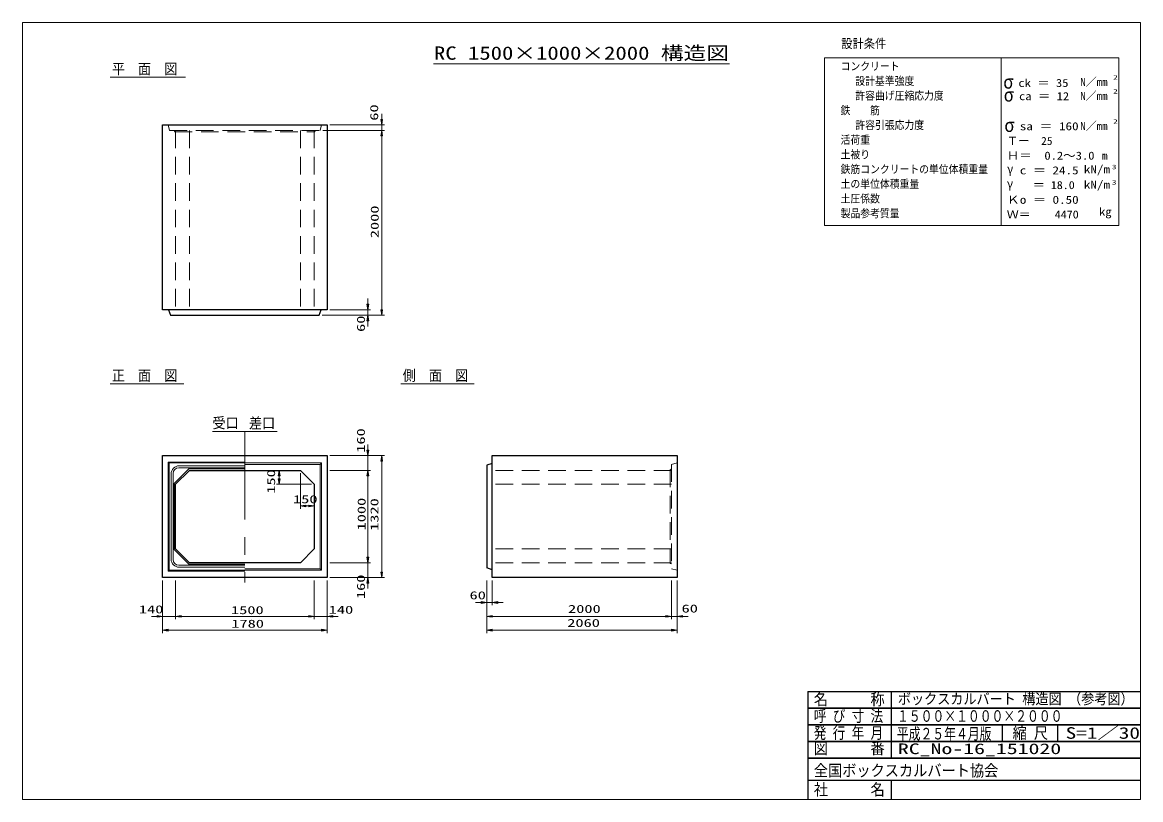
# Model space of a CAD drawing. Units: millimetres on the paper. Extents: x 8 to 412, y 8 to 289.
import ezdxf
from ezdxf.enums import TextEntityAlignment as Align

# ---------------------------------------------------------------- set-up
doc = ezdxf.new("R2010")
doc.units = ezdxf.units.MM
for name, pattern in [('USER1', [9.525, 6.35, -3.175]), ('USER2', [50.8, 31.75, -6.35, 6.35, -6.35]), ('USER3', [1083.763332, 361.244444, -0.01, 361.244444, -0.01, 361.244444, -0.01])]:
    doc.linetypes.add(name, pattern=pattern)
for name, color, linetype, lineweight in [('0_4', 3, 'Continuous', 25), ('BOX', 40, 'Continuous', 13), ('SUNPO', 1, 'USER3', 13), ('TEXT', 2, 'Continuous', 13)]:
    doc.layers.add(name, color=color, linetype=linetype, lineweight=lineweight)
doc.styles.add('ＭＳ ゴシック', font='')
doc.styles.get('ＭＳ ゴシック').set_extended_font_data('MS Gothic')

msp = doc.modelspace()

# ---------------------------------------------------------------- hatches: boundary and pattern name
at = {"layer": 'SUNPO'}
for points in [[(137.596, 253.685), (138.263, 253.685), (137.929, 251.685)], [(137.596, 247.685), (138.263, 247.685), (137.929, 249.685)], [(137.596, 247.685), (138.263, 247.685), (137.929, 249.685)], [(132.596, 187.018), (133.263, 187.018), (132.929, 185.018)], [(132.596, 181.018), (133.263, 181.018), (132.929, 183.018)], [(137.596, 185.018), (138.263, 185.018), (137.929, 183.018)], [(132.596, 134.426), (133.263, 134.426), (132.929, 132.426)], [(137.596, 130.426), (138.263, 130.426), (137.929, 132.426)], [(100.631, 125.093), (101.298, 125.093), (100.964, 127.093)], [(132.596, 125.093), (133.263, 125.093), (132.929, 127.093)], [(132.596, 125.093), (133.263, 125.093), (132.929, 127.093)], [(100.631, 124.093), (101.298, 124.093), (100.964, 122.093)], [(110.596, 114.587), (110.596, 113.921), (108.596, 114.254)], [(111.596, 114.587), (111.596, 113.921), (113.596, 114.254)], [(132.596, 95.76), (133.263, 95.76), (132.929, 93.76)], [(132.596, 95.76), (133.263, 95.76), (132.929, 93.76)], [(137.596, 90.426), (138.263, 90.426), (137.929, 88.426)], [(132.596, 86.426), (133.263, 86.426), (132.929, 88.426)], [(173.796, 79.76), (173.796, 79.093), (175.796, 79.426)], [(179.796, 79.76), (179.796, 79.093), (177.796, 79.426)], [(56.929, 74.76), (56.929, 74.093), (58.929, 74.426)], [(65.596, 74.76), (65.596, 74.093), (63.596, 74.426)], [(65.596, 74.76), (65.596, 74.093), (63.596, 74.426)], [(111.596, 74.76), (111.596, 74.093), (113.596, 74.426)], [(111.596, 74.76), (111.596, 74.093), (113.596, 74.426)], [(120.263, 74.76), (120.263, 74.093), (118.263, 74.426)], [(177.796, 74.76), (177.796, 74.093), (175.796, 74.426)], [(240.463, 74.76), (240.463, 74.093), (242.463, 74.426)], [(240.463, 74.76), (240.463, 74.093), (242.463, 74.426)], [(246.463, 74.76), (246.463, 74.093), (244.463, 74.426)], [(60.929, 69.76), (60.929, 69.093), (58.929, 69.426)], [(116.263, 69.76), (116.263, 69.093), (118.263, 69.426)], [(177.796, 69.76), (177.796, 69.093), (175.796, 69.426)], [(242.463, 69.76), (242.463, 69.093), (244.463, 69.426)]]:
    msp.add_hatch(color=256, dxfattribs=at).paths.add_polyline_path(points)

# ---------------------------------------------------------------- linework, layer by layer
at = {"layer": '0_4', "color": 6, "lineweight": 13}
for p, q in [((411.667, 288.667), (8.333, 288.667)), ((8.333, 288.667), (8.333, 8.333)), ((411.667, 8.333), (411.667, 288.667)), ((297.686, 275.922), (361.347, 275.922)), ((297.686, 215.439), (297.686, 275.922)), ((361.347, 215.439), (361.347, 275.922)), ((361.347, 275.922), (361.347, 215.439)), ((361.347, 275.922), (403.787, 275.922)), ((403.787, 275.922), (403.787, 215.439)), ((361.347, 215.439), (297.686, 215.439)), ((403.787, 215.439), (361.347, 215.439)), ((8.333, 8.333), (411.667, 8.333))]:
    msp.add_line(p, q, dxfattribs=at)
at = {"layer": '0_4'}
for p, q in [((291.667, 47.333), (411.667, 47.333)), ((291.667, 47.333), (291.667, 8.333)), ((321.667, 47.333), (321.667, 23.333)), ((291.667, 41.333), (411.667, 41.333)), ((411.667, 41.333), (291.667, 41.333)), ((291.667, 35.333), (411.667, 35.333)), ((411.667, 35.333), (291.667, 35.333)), ((361.667, 35.333), (361.667, 29.333)), ((381.667, 35.333), (381.667, 29.333)), ((291.667, 29.333), (411.667, 29.333)), ((411.667, 29.333), (291.667, 29.333)), ((291.667, 23.333), (411.667, 23.333)), ((411.667, 23.333), (291.667, 23.333)), ((291.667, 15.333), (411.667, 15.333)), ((321.667, 15.333), (321.667, 8.333))]:
    msp.add_line(p, q, dxfattribs=at)
at = {"layer": 'BOX', "color": 6, "lineweight": 25}
for p, q in [((58.929, 185.018), (58.929, 251.685)), ((58.929, 251.685), (118.263, 251.685)), ((118.263, 251.685), (118.263, 185.018)), ((118.263, 185.018), (58.929, 185.018)), ((61.096, 185.018), (61.763, 183.018)), ((61.763, 183.018), (115.429, 183.018)), ((115.429, 183.018), (116.096, 185.018)), ((58.929, 88.426), (58.929, 132.426)), ((58.929, 132.426), (118.263, 132.426)), ((118.263, 132.426), (118.263, 88.426)), ((177.796, 129.593), (175.796, 128.926)), ((177.796, 88.426), (177.796, 132.426)), ((177.796, 132.426), (244.463, 132.426)), ((244.463, 132.426), (244.463, 88.426)), ((63.596, 122.093), (68.596, 127.093)), ((68.596, 127.093), (108.596, 127.093)), ((108.596, 127.093), (113.596, 122.093)), ((175.796, 128.926), (175.796, 91.926)), ((63.596, 98.76), (63.596, 122.093)), ((113.596, 122.093), (113.596, 98.76)), ((68.596, 93.76), (63.596, 98.76)), ((113.596, 98.76), (108.596, 93.76)), ((108.596, 93.76), (68.596, 93.76)), ((177.796, 91.26), (175.796, 91.926)), ((118.263, 88.426), (58.929, 88.426)), ((244.463, 88.426), (177.796, 88.426))]:
    msp.add_line(p, q, dxfattribs=at)
at = {"layer": 'BOX', "color": 2, "linetype": 'USER1'}
for p, q in [((60.929, 251.685), (61.429, 249.685)), ((116.263, 251.685), (115.763, 249.685)), ((61.429, 249.685), (115.763, 249.685)), ((63.074, 249.685), (63.25, 249.185)), ((63.25, 249.185), (113.83, 249.185)), ((63.596, 249.685), (63.596, 183.018)), ((68.596, 249.685), (68.596, 183.018)), ((108.596, 249.685), (108.596, 183.018)), ((113.596, 249.685), (113.596, 183.018)), ((113.83, 249.185), (114.045, 249.685)), ((244.463, 129.76), (242.463, 129.26)), ((242.463, 129.26), (242.463, 91.593)), ((242.463, 127.093), (175.796, 127.093)), ((242.463, 127.611), (241.963, 127.413)), ((241.963, 127.413), (241.963, 93.533)), ((242.463, 122.093), (175.796, 122.093)), ((242.463, 98.76), (175.796, 98.76)), ((242.463, 93.76), (175.796, 93.76)), ((241.963, 93.533), (242.463, 93.356)), ((244.463, 91.093), (242.463, 91.593))]:
    msp.add_line(p, q, dxfattribs=at)
at = {"layer": 'BOX', "color": 2}
msp.add_line((76.929, 141.128), (100.263, 141.128), dxfattribs=at)
at = {"layer": 'BOX', "color": 2, "linetype": 'USER2'}
msp.add_line((88.596, 141.128), (88.596, 86.619), dxfattribs=at)
at = {"layer": 'BOX'}
for p, q in [((60.929, 130.093), (61.263, 129.76)), ((60.929, 90.76), (60.929, 130.093)), ((60.929, 130.093), (88.596, 130.093)), ((88.596, 129.76), (61.263, 129.76)), ((61.263, 129.76), (61.263, 91.093)), ((88.596, 129.76), (116.263, 129.76)), ((115.763, 129.26), (88.596, 129.26)), ((115.763, 129.26), (116.263, 129.76)), ((115.763, 91.593), (115.763, 129.26)), ((116.263, 129.76), (116.263, 91.093)), ((61.963, 95.093), (61.963, 125.76)), ((62.696, 94.893), (62.696, 125.96)), ((68.389, 127.593), (63.096, 122.3)), ((64.729, 127.993), (88.596, 127.993)), ((64.929, 128.726), (88.596, 128.726)), ((88.596, 127.593), (68.389, 127.593)), ((63.096, 122.3), (63.096, 98.553)), ((63.096, 98.553), (68.389, 93.26)), ((88.596, 92.86), (64.729, 92.86)), ((68.389, 93.26), (88.596, 93.26)), ((60.929, 90.76), (61.263, 91.093)), ((88.596, 90.76), (60.929, 90.76)), ((61.263, 91.093), (88.596, 91.093)), ((88.596, 92.126), (64.929, 92.126)), ((88.596, 91.593), (115.763, 91.593)), ((116.263, 91.093), (88.596, 91.093)), ((115.763, 91.593), (116.263, 91.093))]:
    msp.add_line(p, q, dxfattribs=at)
for centre, radius, start, end in [((64.929, 125.76), 2.967, 90, 180), ((64.729, 125.96), 2.033, 90, 180), ((64.929, 95.093), 2.967, 180, 270), ((64.729, 94.893), 2.033, 180, 270)]:
    msp.add_arc(centre, radius, start, end, dxfattribs=at)
at = {"layer": 'SUNPO'}
for p, q in [((137.929, 253.685), (137.929, 255.685)), ((119.263, 251.685), (138.929, 251.685)), ((137.929, 249.685), (137.929, 251.685)), ((116.763, 249.685), (138.929, 249.685)), ((116.763, 249.685), (138.929, 249.685)), ((137.929, 247.685), (137.929, 185.018)), ((137.929, 247.685), (137.929, 245.685)), ((132.929, 187.018), (132.929, 189.018)), ((116.429, 183.018), (138.929, 183.018)), ((116.429, 183.018), (133.929, 183.018)), ((119.263, 185.018), (133.929, 185.018)), ((132.929, 185.018), (132.929, 183.018)), ((132.929, 181.018), (132.929, 179.018)), ((119.263, 132.426), (138.929, 132.426)), ((137.929, 130.426), (137.929, 90.426)), ((58.929, 87.426), (58.929, 68.426)), ((118.263, 87.426), (118.263, 68.426)), ((119.263, 88.426), (138.929, 88.426)), ((175.796, 87.426), (175.796, 73.426)), ((175.796, 87.426), (175.796, 68.426)), ((175.796, 87.426), (175.796, 78.426)), ((177.796, 87.426), (177.796, 78.426)), ((242.463, 87.426), (242.463, 73.426)), ((242.463, 87.426), (242.463, 73.426)), ((244.463, 87.426), (244.463, 68.426)), ((244.463, 87.426), (244.463, 73.426)), ((173.796, 79.426), (171.796, 79.426)), ((175.796, 79.426), (177.796, 79.426)), ((179.796, 79.426), (181.796, 79.426)), ((177.796, 74.426), (240.463, 74.426)), ((240.463, 74.426), (238.463, 74.426)), ((242.463, 74.426), (244.463, 74.426)), ((246.463, 74.426), (248.463, 74.426)), ((60.929, 69.426), (116.263, 69.426)), ((177.796, 69.426), (242.463, 69.426))]:
    msp.add_line(p, q, dxfattribs=at)
at = {"layer": 'SUNPO', "linetype": 'Continuous'}
for p, q in [((132.929, 134.426), (132.929, 136.426)), ((119.263, 132.426), (133.929, 132.426)), ((132.929, 132.426), (132.929, 127.093)), ((107.596, 127.093), (99.964, 127.093)), ((100.964, 124.093), (100.964, 125.093)), ((108.596, 126.093), (108.596, 113.254)), ((119.263, 127.093), (133.929, 127.093)), ((119.263, 127.093), (133.929, 127.093)), ((132.929, 125.093), (132.929, 95.76)), ((132.929, 125.093), (132.929, 123.093)), ((112.596, 122.093), (99.964, 122.093)), ((113.596, 121.093), (113.596, 113.254)), ((110.596, 114.254), (111.596, 114.254)), ((132.929, 95.76), (132.929, 97.76)), ((119.263, 93.76), (133.929, 93.76)), ((119.263, 93.76), (133.929, 93.76)), ((132.929, 93.76), (132.929, 88.426)), ((58.929, 87.426), (58.929, 73.426)), ((63.596, 87.426), (63.596, 73.426)), ((63.596, 87.426), (63.596, 73.426)), ((113.596, 87.426), (113.596, 73.426)), ((113.596, 87.426), (113.596, 73.426)), ((118.263, 87.426), (118.263, 73.426)), ((119.263, 88.426), (133.929, 88.426)), ((132.929, 86.426), (132.929, 84.426)), ((56.929, 74.426), (54.929, 74.426)), ((63.596, 74.426), (58.929, 74.426)), ((65.596, 74.426), (67.596, 74.426)), ((111.596, 74.426), (65.596, 74.426)), ((111.596, 74.426), (109.596, 74.426)), ((118.263, 74.426), (113.596, 74.426)), ((120.263, 74.426), (122.263, 74.426))]:
    msp.add_line(p, q, dxfattribs=at)
at = {"layer": 'SUNPO'}
for points in [[(137.596, 253.685), (138.263, 253.685), (137.929, 251.685)], [(137.596, 247.685), (138.263, 247.685), (137.929, 249.685)], [(137.596, 247.685), (138.263, 247.685), (137.929, 249.685)], [(132.596, 187.018), (133.263, 187.018), (132.929, 185.018)], [(132.596, 181.018), (133.263, 181.018), (132.929, 183.018)], [(137.596, 185.018), (138.263, 185.018), (137.929, 183.018)], [(137.596, 130.426), (138.263, 130.426), (137.929, 132.426)], [(137.596, 90.426), (138.263, 90.426), (137.929, 88.426)], [(173.796, 79.76), (173.796, 79.093), (175.796, 79.426)], [(179.796, 79.76), (179.796, 79.093), (177.796, 79.426)], [(177.796, 74.76), (177.796, 74.093), (175.796, 74.426)], [(240.463, 74.76), (240.463, 74.093), (242.463, 74.426)], [(240.463, 74.76), (240.463, 74.093), (242.463, 74.426)], [(246.463, 74.76), (246.463, 74.093), (244.463, 74.426)], [(60.929, 69.76), (60.929, 69.093), (58.929, 69.426)], [(116.263, 69.76), (116.263, 69.093), (118.263, 69.426)], [(177.796, 69.76), (177.796, 69.093), (175.796, 69.426)], [(242.463, 69.76), (242.463, 69.093), (244.463, 69.426)]]:
    msp.add_lwpolyline(points, close=True, dxfattribs=at)
at = {"layer": 'SUNPO', "linetype": 'Continuous'}
for points in [[(132.596, 134.426), (133.263, 134.426), (132.929, 132.426)], [(100.631, 125.093), (101.298, 125.093), (100.964, 127.093)], [(132.596, 125.093), (133.263, 125.093), (132.929, 127.093)], [(132.596, 125.093), (133.263, 125.093), (132.929, 127.093)], [(100.631, 124.093), (101.298, 124.093), (100.964, 122.093)], [(110.596, 114.587), (110.596, 113.921), (108.596, 114.254)], [(111.596, 114.587), (111.596, 113.921), (113.596, 114.254)], [(132.596, 95.76), (133.263, 95.76), (132.929, 93.76)], [(132.596, 95.76), (133.263, 95.76), (132.929, 93.76)], [(132.596, 86.426), (133.263, 86.426), (132.929, 88.426)], [(56.929, 74.76), (56.929, 74.093), (58.929, 74.426)], [(65.596, 74.76), (65.596, 74.093), (63.596, 74.426)], [(65.596, 74.76), (65.596, 74.093), (63.596, 74.426)], [(111.596, 74.76), (111.596, 74.093), (113.596, 74.426)], [(111.596, 74.76), (111.596, 74.093), (113.596, 74.426)], [(120.263, 74.76), (120.263, 74.093), (118.263, 74.426)]]:
    msp.add_lwpolyline(points, close=True, dxfattribs=at)
at = {"layer": 'TEXT', "color": 3}
for p, q in [((156.667, 273.667), (263.333, 273.667)), ((39.973, 268.913), (67.205, 268.913)), ((39.973, 158.355), (66.59, 158.355)), ((144.872, 158.355), (171.334, 158.355))]:
    msp.add_line(p, q, dxfattribs=at)

# ---------------------------------------------------------------- texts
at = {"layer": 'SUNPO', "color": 2, "style": 'ＭＳ ゴシック', "width": 1.5}
for s, p in [('60', (137.531, 253.203)), ('2000', (137.708, 210.836)), ('60', (132.745, 177.019)), ('160', (132.746, 133.445)), ('150', (100.357, 118.664)), ('1000', (132.985, 105.426)), ('1320', (137.626, 105.263)), ('160', (132.746, 80.677))]:
    msp.add_text(s, height=2.886, rotation=90, dxfattribs=at).set_placement(p, align=Align.BOTTOM_LEFT)
for s, p in [('150', (105.955, 114.367)), ('60', (169.625, 79.72)), ('140', (50.363, 74.655)), ('1500', (83.596, 74.371)), ('140', (118.837, 74.507)), ('2000', (205.146, 74.803)), ('60', (246.1, 74.943)), ('1780', (83.689, 69.482)), ('2060', (204.865, 69.745))]:
    msp.add_text(s, height=2.886, dxfattribs=at).set_placement(p, align=Align.BOTTOM_LEFT)
at = {"layer": 'TEXT', "style": 'ＭＳ ゴシック'}
for s, height, width, p in [('設計条件', 3.299, 0.9, (303.718, 278.381)), ('コンクリート', 2.886, 0.9, (303.455, 270.526)), ('平\u3000面\u3000図', 3.848, 0.9, (40.598, 268.798)), ('設計基準強度', 2.886, 0.9, (308.761, 265.221)), ('σ', 4.948, 0.9, (362.124, 263.285)), ('  ck ＝ 35', 2.886, 1.15, (363.051, 264.507)), ('2', 1.649, 1.5, (401.745, 267.504)), ('許容曲げ圧縮応力度', 2.886, 0.9, (308.761, 259.916)), ('σ', 4.948, 0.9, (362.277, 258.615)), ('  ca ＝ 12', 2.886, 1.15, (363.297, 259.737)), ('2', 1.649, 1.5, (401.745, 262.485)), ('鉄\u3000\u3000筋', 2.886, 0.9, (303.455, 254.611)), ('許容引張応力度', 2.886, 0.9, (308.761, 249.306)), ('σ', 4.948, 0.9, (362.507, 247.667)), ('  sa ＝ 160', 2.886, 1.2, (363.373, 248.897)), ('2', 1.649, 1.5, (401.745, 251.589)), ('活荷重', 2.886, 0.9, (303.455, 244.001)), ('Ｔー\u300025', 2.886, 1.05, (363.373, 243.592)), ('土被り', 2.886, 0.9, (303.455, 238.696)), ('Ｈ＝\u30000.2～3.0', 2.886, 1.15, (363.373, 238.287)), ('鉄筋コンクリートの単位体積重量', 2.886, 0.9, (303.455, 233.391)), ('γ', 3.299, 0.9, (363.508, 233.183)), ('  c ＝ 24.5', 2.886, 1.2, (363.373, 232.982)), ('kN/m', 2.886, 1.2, (391.181, 233.362)), ('3', 1.649, 1.5, (401.281, 235.19)), ('土の単位体積重量', 2.886, 0.9, (303.455, 228.086)), ('γ', 3.299, 0.9, (363.443, 227.87)), ('    ＝ 18.0', 2.886, 1.1, (364.138, 227.677)), ('kN/m', 2.886, 1.2, (391.181, 227.812)), ('3', 1.649, 1.5, (401.281, 229.64)), ('土圧係数', 2.886, 0.9, (303.455, 222.781)), ('Ｋo ＝ 0.50', 2.886, 1.2, (363.373, 222.372)), ('   kg', 2.886, 1.15, (389.899, 218.067)), ('製品参考質量', 2.886, 0.9, (303.455, 217.475)), ('Ｗ＝\u3000\u30004470', 2.886, 1.1, (363.373, 217.067)), ('正\u3000面\u3000図', 3.848, 0.9, (40.598, 158.239)), ('側\u3000面\u3000図', 3.848, 0.9, (145.497, 158.239)), ('受口', 3.848, 0.9, (76.889, 141.112)), ('差口', 3.848, 0.9, (90.064, 141.063)), ('名      称', 4.169, 0.9, (293.792, 41.156)), ('ボックスカルバート 構造図 （参考図）', 3.848, 0.9, (324.125, 41.593)), ('呼 び 寸 法', 4.169, 0.8, (293.792, 35.156)), ('１５００×１０００×２０００', 4.169, 0.75, (323.792, 35.156)), ('発 行 年 月', 4.169, 0.8, (293.792, 29.06)), ('平成２５年４月版', 4.169, 0.75, (323.739, 28.78)), ('縮 尺', 4.169, 0.9, (365.492, 29.034)), ('S=1／30', 4.169, 1.35, (384.617, 29.034)), ('図      番', 4.169, 0.9, (293.792, 23.505)), ('RC_No-16_151020', 3.848, 1.5, (324.125, 23.593)), ('全国ボックスカルバート協会', 4.169, 0.9, (293.792, 15.51)), ('社\u3000\u3000\u3000名', 4.169, 0.9, (293.792, 8.656))]:
    msp.add_text(s, height=height, dxfattribs=dict(at, width=width)).set_placement(p, align=Align.BOTTOM_LEFT)
at = {"layer": 'TEXT', "style": 'ＭＳ ゴシック', "width": 1.25}
msp.add_text('RC 1500×1000×2000 構造図', height=4.811, dxfattribs=at).set_placement((210, 273.741), align=Align.BOTTOM_CENTER)
at = {"layer": 'TEXT', "style": 'ＭＳ ゴシック'}
for s, p in [('N／mm', (389.899, 264.878)), ('N／mm', (389.899, 259.86)), ('N／mm', (389.899, 248.963)), ('    m', (389.899, 238.287))]:
    msp.add_text(s, height=2.886, dxfattribs=at).set_placement(p, align=Align.BOTTOM_LEFT)

doc.saveas('drawing.dxf')
